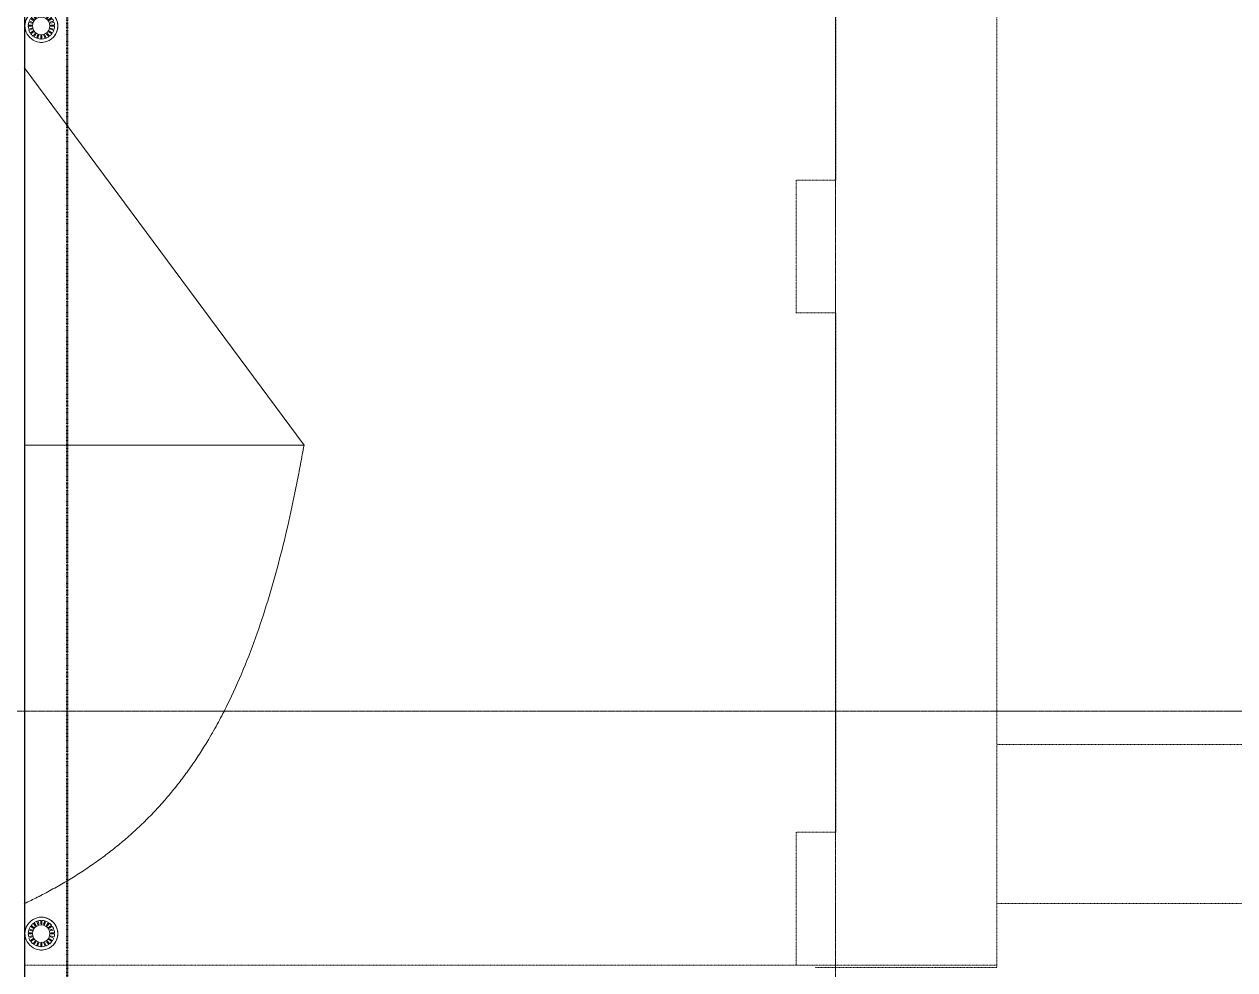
# Model space of a CAD drawing. Header units: inches. Extents: x -4218 to -1830, y 9757 to 12359.
# Drawn here: x -3851 to -3299, y 10349 to 10781 of the extents above; entities that cross this region are included whole.
import ezdxf

# ---------------------------------------------------------------- set-up
doc = ezdxf.new("R2010")
doc.units = ezdxf.units.IN
doc.header["$MEASUREMENT"] = 0
doc.linetypes.add('Dash 1_16_', pattern=[0.125, 0.0625, -0.0625])
doc.linetypes.add('Grid Line 1_2_', pattern=[0.875, 0.5, -0.125, 0.125, -0.125])
for name, color, linetype, lineweight in [('A-FLOR-4', 7, 'Dash 1_16_', 9), ('A-ROOF', 132, 'Continuous', 13), ('A-ROOF-3', 7, 'Dash 1_16_', 9), ('A-ROOF-5', 132, 'Continuous', 9), ('A-WALL-1', 113, 'Continuous', 9), ('C-PROP-LINE-1', 91, 'Dash 1_16_', 50), ('M-EQPM', 50, 'Continuous', 9), ('S-GRID-1', 1, 'Grid Line 1_2_', 9)]:
    doc.layers.add(name, color=color, linetype=linetype, lineweight=lineweight)

# ---------------------------------------------------------------- blocks, each defined once
blk = doc.blocks.new('Basic Wall _ EXT - FIBER CEMENT - SMALL - ___-2145935-BACKGROUND - ROOF PLAN')
at = {"layer": 'A-WALL-1'}
for p, q in [((-3851.22, 12109.09), (-3851.22, 9989.69)), ((-3851.11, 12108.98), (-3851.11, 9989.8))]:
    blk.add_line(p, q, dxfattribs=at)
blk = doc.blocks.new('22142613 - Roof Drains - Type A - 15_ Strainer - 8_ Drain-V178-BACKGROUND - ROOF PLAN')
at = {"layer": 'M-EQPM'}
for p, q in [((-3845.57, 11095.38), (-3845.09, 11093.91)), ((-3843.76, 11095.74), (-3843.76, 11094.17)), ((-3843.49, 11097.25), (-3843.51, 11097.25)), ((-3841.93, 11095.53), (-3842.42, 11094.01)), ((-3840.24, 11094.78), (-3841.2, 11093.46)), ((-3849.26, 11091.46), (-3847.84, 11091)), ((-3848.45, 11093.14), (-3847.24, 11092.25)), ((-3847.18, 11094.49), (-3846.29, 11093.25)), ((-3843.27, 11093.75), (-3843.49, 11093.75)), ((-3838.86, 11093.54), (-3840.19, 11092.57)), ((-3837.92, 11091.93), (-3839.5, 11091.42)), ((-3847.89, 11088.69), (-3849.31, 11088.23)), ((-3847.33, 11087.38), (-3848.55, 11086.5)), ((-3846.39, 11086.32), (-3847.28, 11085.08)), ((-3845.15, 11085.6), (-3845.63, 11084.13)), ((-3843.76, 11085.32), (-3843.76, 11083.75)), ((-3843.49, 11085.75), (-3843.27, 11085.75)), ((-3842.36, 11085.5), (-3841.86, 11083.98)), ((-3841.09, 11086.1), (-3840.13, 11084.78)), ((-3840.08, 11087.06), (-3838.75, 11086.09)), ((-3839.42, 11088.26), (-3837.85, 11087.75)), ((-3843.51, 11082.25), (-3843.49, 11082.25))]:
    blk.add_line(p, q, dxfattribs=at)
at = {"layer": 'M-EQPM', "flags": 128}
for points in [[(-3846.78, 11094.78), (-3846.35, 11094.14), (-3845.93, 11093.5)], [(-3845.16, 11093.88), (-3845.37, 11094.63), (-3845.57, 11095.38)], [(-3845.09, 11095.53), (-3844.89, 11094.78), (-3844.69, 11094.03)], [(-3843.84, 11094.16), (-3843.8, 11094.95), (-3843.76, 11095.74)], [(-3843.26, 11095.74), (-3843.3, 11094.95), (-3843.34, 11094.16)], [(-3842.5, 11094.03), (-3842.21, 11094.78), (-3841.93, 11095.53)], [(-3841.45, 11095.38), (-3841.74, 11094.63), (-3842.02, 11093.88)], [(-3841.25, 11093.5), (-3840.75, 11094.14), (-3840.24, 11094.78)], [(-3848.02, 11089.6), (-3848.76, 11089.6), (-3849.51, 11089.6)], [(-3849.5, 11090.1), (-3848.75, 11090.1), (-3848, 11090.1)], [(-3847.84, 11090.97), (-3848.55, 11091.22), (-3849.26, 11091.46)], [(-3849.09, 11091.93), (-3848.39, 11091.69), (-3847.68, 11091.45)], [(-3847.27, 11092.21), (-3847.86, 11092.68), (-3848.45, 11093.14)], [(-3848.15, 11093.54), (-3847.56, 11093.08), (-3846.96, 11092.61)], [(-3846.34, 11093.21), (-3846.76, 11093.85), (-3847.18, 11094.49)], [(-3839.83, 11094.49), (-3840.34, 11093.85), (-3840.84, 11093.21)], [(-3840.22, 11092.61), (-3839.54, 11093.08), (-3838.86, 11093.54)], [(-3838.56, 11093.14), (-3839.24, 11092.68), (-3839.92, 11092.21)], [(-3839.51, 11091.45), (-3838.71, 11091.69), (-3837.92, 11091.93)], [(-3837.76, 11091.46), (-3838.55, 11091.22), (-3839.34, 11090.97)], [(-3839.18, 11090.1), (-3838.35, 11090.1), (-3837.52, 11090.1)], [(-3837.51, 11089.6), (-3838.34, 11089.6), (-3839.17, 11089.6)], [(-3849.31, 11088.23), (-3848.61, 11088.47), (-3847.9, 11088.72)], [(-3847.75, 11088.24), (-3848.46, 11088), (-3849.17, 11087.75)], [(-3848.55, 11086.5), (-3847.96, 11086.96), (-3847.36, 11087.43)], [(-3847.08, 11087.01), (-3847.67, 11086.55), (-3848.26, 11086.09)], [(-3847.28, 11085.08), (-3846.86, 11085.72), (-3846.44, 11086.36)], [(-3846.04, 11086.06), (-3846.46, 11085.42), (-3846.88, 11084.78)], [(-3845.63, 11084.13), (-3845.43, 11084.88), (-3845.23, 11085.63)], [(-3844.75, 11085.47), (-3844.95, 11084.73), (-3845.16, 11083.98)], [(-3843.76, 11083.75), (-3843.8, 11084.54), (-3843.84, 11085.33)], [(-3843.34, 11085.33), (-3843.3, 11084.54), (-3843.26, 11083.75)], [(-3841.86, 11083.98), (-3842.15, 11084.73), (-3842.43, 11085.47)], [(-3841.96, 11085.63), (-3841.67, 11084.88), (-3841.39, 11084.13)], [(-3840.13, 11084.78), (-3840.64, 11085.42), (-3841.15, 11086.06)], [(-3840.74, 11086.36), (-3840.24, 11085.72), (-3839.73, 11085.08)], [(-3838.75, 11086.09), (-3839.43, 11086.55), (-3840.11, 11087.01)], [(-3839.83, 11087.43), (-3839.14, 11086.96), (-3838.46, 11086.5)], [(-3837.85, 11087.75), (-3838.64, 11088), (-3839.43, 11088.24)], [(-3839.29, 11088.72), (-3838.5, 11088.47), (-3837.7, 11088.23)]]:
    blk.add_lwpolyline(points, dxfattribs=at)
at = {"layer": 'M-EQPM'}
for centre, major_axis, start_param, end_param in [((-3843.51, 11089.75), (0, 7.5), 4.712389, 7.853982), ((-3843.51, 11089.75), (0, 6), 0.350212, 0.575936), ((-3843.51, 11089.75), (0, 6), 0.041679, 0.266854), ((-3843.49, 11089.75), (0, 7.5), 6.165105, 6.404016), ((-3843.51, 11089.75), (0, 6), 6.016332, 6.241507), ((-3843.49, 11089.75), (0, 7.5), 4.712389, 6.162355), ((-3843.51, 11089.75), (0, 6), 5.70725, 5.932973), ((-3843.51, 11089.75), (0, 7.5), 1.570796, 4.712389), ((-3843.51, 11089.75), (0, 6), 1.594274, 1.825954), ((-3843.51, 11089.75), (0, 6), 1.281005, 1.510903), ((-3843.51, 11089.75), (0, 6), 0.969431, 1.197636), ((-3843.51, 11089.75), (0, 6), 0.659298, 0.886064), ((-3843.59, 11089.75), (0, 4.43), 1.489558, 1.570796), ((-3843.59, 11089.75), (0, 4.43), 1.570796, 1.602628), ((-3843.59, 11089.75), (0, 4.43), 1.176609, 1.289676), ((-3843.62, 11089.75), (0, 4), 4.712389, 7.853982), ((-3843.62, 11089.75), (0, 4), 1.570796, 4.712389), ((-3843.59, 11089.75), (0, 4.43), 0.865964, 0.979022), ((-3843.59, 11089.75), (0, 4.43), 0.557275, 0.670323), ((-3843.59, 11089.75), (0, 4.43), 0.250007, 0.363046), ((-3843.59, 11089.75), (0, 4.43), 6.226668, 6.339703), ((-3843.49, 11089.75), (0, 7.5), 3.262423, 4.712389), ((-3843.59, 11089.75), (0, 4.43), 5.92014, 6.033179), ((-3843.59, 11089.75), (0, 4.43), 5.612862, 5.72591), ((-3843.59, 11089.75), (0, 4.43), 5.304163, 5.417221), ((-3843.51, 11089.75), (0, 6), 5.397121, 5.623888), ((-3843.59, 11089.75), (0, 4.43), 4.993509, 5.106576), ((-3843.59, 11089.75), (0, 4.43), 4.712389, 4.793628), ((-3843.59, 11089.75), (0, 4.43), 4.680558, 4.712389), ((-3843.51, 11089.75), (0, 6), 5.08555, 5.313754), ((-3843.51, 11089.75), (0, 6), 4.772282, 5.00218), ((-3843.51, 11089.75), (0, 6), 4.457231, 4.688911), ((-3843.51, 11089.75), (0, 6), 1.909324, 2.142701), ((-3843.51, 11089.75), (0, 6), 2.226068, 2.460891), ((-3843.59, 11089.75), (0, 4.43), 1.804928, 1.917995), ((-3843.59, 11089.75), (0, 4.43), 2.122601, 2.235659), ((-3843.51, 11089.75), (0, 6), 2.544253, 2.780128), ((-3843.59, 11089.75), (0, 4.43), 2.442231, 2.555278), ((-3843.59, 11089.75), (0, 4.43), 2.763281, 2.87632), ((-3843.51, 11089.75), (0, 6), 2.863487, 3.099914), ((-3843.59, 11089.75), (0, 4.43), 3.085075, 3.19811), ((-3843.51, 11089.75), (0, 6), 3.183271, 3.419699), ((-3843.59, 11089.75), (0, 4.43), 3.406866, 3.519904), ((-3843.51, 11089.75), (0, 6), 3.503058, 3.738932), ((-3843.59, 11089.75), (0, 4.43), 3.727907, 3.840954), ((-3843.59, 11089.75), (0, 4.43), 4.047526, 4.160584), ((-3843.51, 11089.75), (0, 6), 3.822294, 4.057117), ((-3843.59, 11089.75), (0, 4.43), 4.365191, 4.478257), ((-3843.51, 11089.75), (0, 6), 4.140484, 4.373861), ((-3843.49, 11089.75), (0, 7.5), 3.020762, 3.259673)]:
    blk.add_ellipse(centre, major_axis=major_axis, ratio=0.999788, start_param=start_param, end_param=end_param, dxfattribs=at)
blk = doc.blocks.new('Family - ___-2835903-BACKGROUND - ROOF PLAN')
at = {"layer": 'C-PROP-LINE-1'}
blk.add_line((-3831.82, 10009.09), (-3831.82, 12089.69), dxfattribs=at)

msp = doc.modelspace()

# ---------------------------------------------------------------- linework, layer by layer
at = {"layer": 'A-FLOR-4'}
for p, q in [((-3481.17, 10966.96), (-3481.17, 10709.41)), ((-3481.17, 10709.41), (-3499.17, 10709.41)), ((-3499.17, 10709.41), (-3499.17, 10648.94)), ((-3499.17, 10648.94), (-3481.17, 10648.94)), ((-3481.17, 10648.94), (-3481.17, 10412.04)), ((-3407.67, 10351.34), (-3407.67, 10452.04)), ((-3267.3, 10452.04), (-3407.67, 10452.04)), ((-3481.17, 10412.04), (-3499.17, 10412.04)), ((-3499.17, 10412.04), (-3499.17, 10351.34)), ((-3407.67, 10379.54), (-3207.87, 10379.54)), ((-3492.88, 10351.34), (-3407.67, 10351.34))]:
    msp.add_line(p, q, dxfattribs=at)
at = {"layer": 'A-ROOF'}
msp.add_line((-3723.71, 10588.59), (-3851.35, 10588.59), dxfattribs=at)
at = {"layer": 'A-ROOF-3'}
for p, q in [((-3407.67, 10842.01), (-3407.67, 10452.04)), ((-3492.88, 10351.34), (-3851.35, 10351.34)), ((-3407.67, 10350.34), (-3490.62, 10350.34)), ((-3407.67, 10351.34), (-3407.67, 10350.34))]:
    msp.add_line(p, q, dxfattribs=at)
at = {"layer": 'A-ROOF-5'}
msp.add_line((-3723.71, 10588.59), (-3851.35, 10760.74), dxfattribs=at)
msp.add_open_spline([(-3851.11, 10379.52), (-3849.19, 10380.43), (-3846.2, 10381.9), (-3842.18, 10383.97), (-3837.95, 10386.24), (-3833.78, 10388.6), (-3829.66, 10391.07), (-3826.62, 10392.98), (-3823.6, 10394.94), (-3819.62, 10397.63), (-3815.72, 10400.42), (-3811.91, 10403.33), (-3808.15, 10406.31), (-3804.48, 10409.4), (-3800.91, 10412.61), (-3798.28, 10415.07), (-3795.7, 10417.58), (-3792.34, 10420.99), (-3789.07, 10424.52), (-3785.92, 10428.13), (-3783.62, 10430.9), (-3781.36, 10433.7), (-3778.44, 10437.5), (-3775.62, 10441.39), (-3772.91, 10445.35), (-3770.94, 10448.36), (-3769.02, 10451.4), (-3766.24, 10455.97), (-3762.73, 10462.16), (-3757.31, 10472.65), (-3751.24, 10486.11), (-3744.94, 10502.68), (-3739.49, 10519.54), (-3734.74, 10536.61), (-3730.57, 10553.83), (-3727.51, 10568.27), (-3725.28, 10579.87), (-3724.22, 10585.68), (-3723.71, 10588.59)], degree=3, knots=[-0.9968139, -0.9968139, -0.9968139, -0.9968139, -0.9719828, -0.9579741, -0.9439655, -0.9159483, -0.9019397, -0.887931, -0.8739224, -0.8599138, -0.8318966, -0.8178879, -0.8038793, -0.7758621, -0.7618534, -0.7478448, -0.7338362, -0.7198276, -0.6918103, -0.6778017, -0.6637931, -0.6497845, -0.6357759, -0.6077586, -0.59375, -0.5797414, -0.5657328, -0.5517241, -0.5172414, -0.4827586, -0.4137931, -0.3448276, -0.2758621, -0.2068966, -0.137931, -0.0689655, -0.0344828, 0, 0, 0, 0], dxfattribs=at)
for points in [[(-3851.34, 10379.41), (-3851.3, 10379.43), (-3851.26, 10379.45), (-3851.22, 10379.47)], [(-3851.22, 10379.47), (-3851.18, 10379.49), (-3851.15, 10379.5), (-3851.11, 10379.52)]]:
    msp.add_open_spline(points, degree=3, dxfattribs=at)
at = {"layer": 'S-GRID-1'}
for p, q in [((-3481.32, 9836.18), (-3481.32, 12310.35)), ((-1830.2, 10467.19), (-4168.71, 10467.19))]:
    msp.add_line(p, q, dxfattribs=at)

# ---------------------------------------------------------------- block references
at = {"layer": 'A-WALL-1'}
msp.add_blockref('Basic Wall _ EXT - FIBER CEMENT - SMALL - ___-2145935-BACKGROUND - ROOF PLAN', (0, 0), dxfattribs=at)
at = {"layer": 'C-PROP-LINE-1'}
msp.add_blockref('Family - ___-2835903-BACKGROUND - ROOF PLAN', (0, 0), dxfattribs=at)
at = {"layer": 'M-EQPM'}
for p in [(0, -310), (0, -724)]:
    msp.add_blockref('22142613 - Roof Drains - Type A - 15_ Strainer - 8_ Drain-V178-BACKGROUND - ROOF PLAN', p, dxfattribs=at)

doc.saveas('drawing.dxf')
